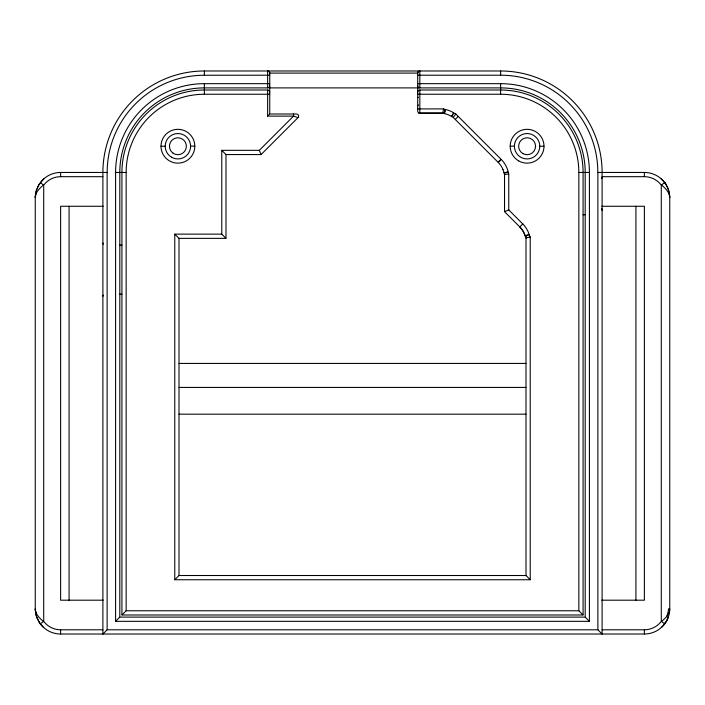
<?xml version="1.0" encoding="UTF-8"?>
<svg xmlns="http://www.w3.org/2000/svg" width="705" height="705" viewBox="0 0 705 705"><rect width="100%" height="100%" fill="white"/><g stroke="black" fill="none" stroke-linecap="round" stroke-linejoin="round"><path stroke-width="1.06" d="M510.182 146.235L514.412 146.032M668.825 191.046L669.75 197.823L669.75 608.653C669.785 615.773 666.63 622.832 661.29 627.556M36.572 189.733L35.25 197.823L35.25 608.653L36.572 616.734M35.25 197.506C34.968 192.809 40.07 187.583 44.274 184.41A21.132 21.132 0 0 1 60.621 176.682L102.895 176.682M669.75 608.653C669.847 614.619 664.912 618.62 660.761 622.013A21.132 21.132 0 0 1 644.379 629.794L602.105 629.794M35.25 197.356L35.268 196.783M35.276 196.58L35.312 196.008M35.338 195.752L35.735 192.906M442.881 112.835L443.463 108.896L417.73 108.922M35.788 192.641L36.158 191.081M444.555 113.602L445.437 109.486A25.177 25.177 0 0 1 449.675 110.791A25.988 25.988 0 0 1 453.641 112.844L451.376 116.396A21.652 21.652 0 0 0 448.072 114.703A20.947 20.947 0 0 0 444.547 113.62L442.837 113.126L419.836 113.153A2.115 2.115 0 0 1 417.721 111.037L417.721 72.985L418.373 71.566L419.836 70.985A2.115 2.115 0 0 0 417.721 73.1L269.742 73.1A2.115 2.115 0 0 0 267.627 70.985L269.09 71.566L269.742 72.985L269.742 114.007L296.532 114.007A2.115 2.115 0 0 1 298.021 117.62L261.088 154.554L225.988 154.554L225.988 238.361L179 238.361L179 575.518L526 575.518L526 236.105M444.282 113.241L445.26 109.442L443.463 108.896M36.219 190.879L39.075 184.428L43.71 178.911M36.642 189.53L36.907 188.799M668.314 617.069L668.128 617.562M668.084 617.686L666.974 620.188M37.374 187.662L37.85 186.64M666.904 620.321L666.251 621.51M38.211 185.935L38.749 184.966M451.817 116.325L453.782 112.932L455.8 114.007L501.29 159.515A25.309 25.309 0 0 1 506.833 167.772A24.816 24.816 0 0 1 508.138 171.897L504.022 172.813M665.679 622.436L665.379 622.894M453.403 117.18L455.8 114.007M502.938 169.385A21.353 21.353 0 0 0 498.303 162.502L500.233 160.581M498.32 162.485L453.227 117.427L451.367 116.413M297.854 117.559L293.544 116.122L267.627 116.122L269.46 114.289M225.829 238.193L221.767 234.131L221.767 150.332L259.334 150.332L293.544 116.122L293.544 114.016M417.721 105.671L418.418 104.983M103.062 633.857L107.125 629.794L597.875 629.794L601.938 633.857M269.733 83.666L204.371 83.666A88.76 88.76 0 0 0 115.594 172.452L115.585 621.334L119.647 617.272M122.088 614.83L126.151 610.768L578.849 610.768L582.912 614.83M221.767 234.131L174.769 234.131L174.769 579.748L178.832 575.685M519.964 226.728L522.784 223.934L508.763 209.914L508.754 173.906L508.173 172.082L504.392 173.104M455.404 119.242L458.197 116.501M43.71 627.556L40.317 623.863L43.71 621.334L43.71 185.133L40.335 182.613A25.371 25.371 0 0 1 60.621 172.452L107.125 172.452L107.125 629.794M504.798 211.553L508.763 209.914M525.525 236.096L529.191 234.712L530.23 237.012L530.23 579.748L174.769 579.748M529.111 234.457L525.093 235.69A21.52 21.52 0 0 0 519.788 226.913L504.533 211.667L504.524 174.558L504.004 172.822A20.833 20.833 0 0 0 502.921 169.394M526.3 237.858L530.23 237.012M504.824 174.514L508.754 173.906M107.169 172.452A97.158 97.158 0 0 1 204.371 75.25L269.733 75.206M417.73 75.206L500.629 75.206A97.158 97.158 0 0 1 597.831 172.452M417.73 83.666L500.629 83.666A88.76 88.76 0 0 1 589.406 172.452L589.415 621.334L115.585 621.334M269.742 85.781A2.115 2.115 0 0 1 267.627 87.896L204.371 87.896A84.556 84.556 0 0 0 119.806 172.452L119.806 617.104L585.194 617.104L585.194 172.452A84.556 84.556 0 0 0 500.629 87.896L419.836 87.896A2.115 2.115 0 0 1 417.721 85.781M269.724 87.896L418.937 87.896M269.742 92.117A2.115 2.115 0 0 0 267.627 90.011L204.371 90.011A82.441 82.441 0 0 0 121.921 172.452L121.921 614.989L583.079 614.989L583.079 172.452A82.441 82.441 0 0 0 500.629 90.011L419.836 90.011A2.115 2.115 0 0 0 417.721 92.117M269.733 94.232L204.371 94.232L204.371 83.666M417.73 94.232L500.629 94.232L500.629 83.666M417.721 97.343L418.409 97.343M418.726 113.126L443.031 113.126M160.996 146.235L165.208 146.235M539.774 146.235A12.681 12.681 0 0 0 520.748 135.254A12.681 12.681 0 0 0 520.748 157.224A12.681 12.681 0 0 0 539.774 146.235L544.004 146.235M115.585 172.452L126.151 172.452A78.193 78.193 0 0 1 204.371 94.25M500.629 94.25A78.193 78.193 0 0 1 578.84 172.452L589.415 172.452M669.212 192.641L667.485 187.354L664.683 182.613A25.371 25.371 0 0 0 644.379 172.452L597.875 172.452L597.875 629.794M669.75 197.559C670.006 192.641 664.912 187.627 660.726 184.41A21.132 21.132 0 0 0 644.379 176.682L602.105 176.682A4.23 4.23 0 0 1 601.629 178.621M103.221 206.274L60.621 206.274L60.621 600.193L103.221 600.193M601.779 206.274L644.379 206.274L644.379 600.193L601.779 600.193M583.079 214.734L585.194 214.734M119.806 245.129L121.921 245.129M119.806 294.17L121.921 294.17M179.061 363.427L525.939 363.427M179.061 387.424L525.939 387.424M179.061 414.17L525.939 414.17M35.25 608.909C35.03 613.702 40.018 618.972 44.239 622.013A21.132 21.132 0 0 0 60.621 629.794L102.895 629.794M664.665 623.863L661.29 621.334L661.29 185.133L664.665 182.613L661.29 178.911M221.767 150.332L225.829 154.395M585.353 617.272L589.415 621.334M526.168 575.685L530.23 579.748M174.769 234.131L178.832 238.193M40.317 623.863L39.251 622.321M665.317 183.485L665.617 183.943M39.163 622.189L36.237 615.65M666.507 185.406L666.789 185.935M666.912 186.164L668.181 189.046M526 237.92L523.612 232.13A21.661 21.661 0 0 0 519.779 226.922M37.4 618.875L40.326 623.872A25.371 25.371 0 0 0 60.621 634.015L644.379 634.015A25.371 25.371 0 0 0 664.674 623.872M37.294 618.637L36.819 617.43M259.334 150.332L260.973 154.289M668.446 189.786L668.763 190.826M36.158 615.386L35.788 613.826M669.265 192.906L669.53 194.492M35.735 613.57L35.285 609.94M669.556 194.721L669.724 196.58M669.741 197.391L669.732 196.783M35.268 609.684L35.259 609.164M190.588 146.05L194.818 146.235A16.911 16.911 0 0 1 169.447 160.881A16.911 16.911 0 0 1 169.447 131.588A16.911 16.911 0 0 1 194.818 146.235M419.836 113.135L419.836 90.028M644.379 172.469L644.379 176.682M644.379 629.794L644.379 633.998M635.928 206.274L635.928 600.193M602.105 634.015L602.105 172.452A101.467 101.467 0 0 0 500.629 70.985L204.371 70.985A101.467 101.467 0 0 0 102.895 172.452L102.895 634.015M578.849 172.452L578.849 610.768M500.629 71.002L500.629 75.206M419.836 71.002L419.836 87.878M267.627 71.002L267.627 87.878M267.627 90.028L267.627 116.122M204.371 71.002L204.371 75.206M126.151 172.452L126.151 610.768M69.072 206.274L69.072 600.193M60.621 172.469L60.621 176.682M60.621 629.794L60.621 633.998M601.629 208.557A4.23 4.23 0 0 1 602.105 210.504M498.691 161.736A4.212 0.467 -43.7 0 1 500.814 159.445M522.793 223.934A25.838 25.838 0 0 1 529.138 234.448M668.551 608.741A27.328 23.468 -42.2 0 1 666.674 616.646M665 622.806A15.025 8.372 -53.2 0 1 664.383 623.652M665.881 621.872A17.114 11.254 -52.5 0 1 665.564 622.383M664.93 182.41A15.157 9.209 53 0 1 665.582 183.335M665.828 183.829A17.017 11.483 52.3 0 1 666.287 184.551M39.956 183.644A15.157 8.583 -53.1 0 1 40.573 182.78M39.163 184.745A17.017 11.007 -52.7 0 1 39.595 184.049M103.238 244.168A2.115 2.115 0 0 1 102.895 243.013M102.895 296.276A2.115 2.115 0 0 1 103.238 295.122M522.863 153.558A8.46 8.46 0 0 0 535.553 146.235A8.46 8.46 0 0 0 522.863 138.911A8.46 8.46 0 0 0 522.863 153.558M171.562 157.224A12.681 12.681 0 0 0 190.588 146.235A12.681 12.681 0 0 0 171.562 135.254A12.681 12.681 0 0 0 171.562 157.224M173.033 153.152A8.46 8.46 0 0 0 186.332 147.001A8.46 8.46 0 0 0 174.355 138.568A8.46 8.46 0 0 0 173.033 153.152M518.642 160.881A16.911 16.911 0 0 0 544.004 146.235A16.911 16.911 0 0 0 518.642 131.588A16.911 16.911 0 0 0 518.642 160.881"/></g></svg>
